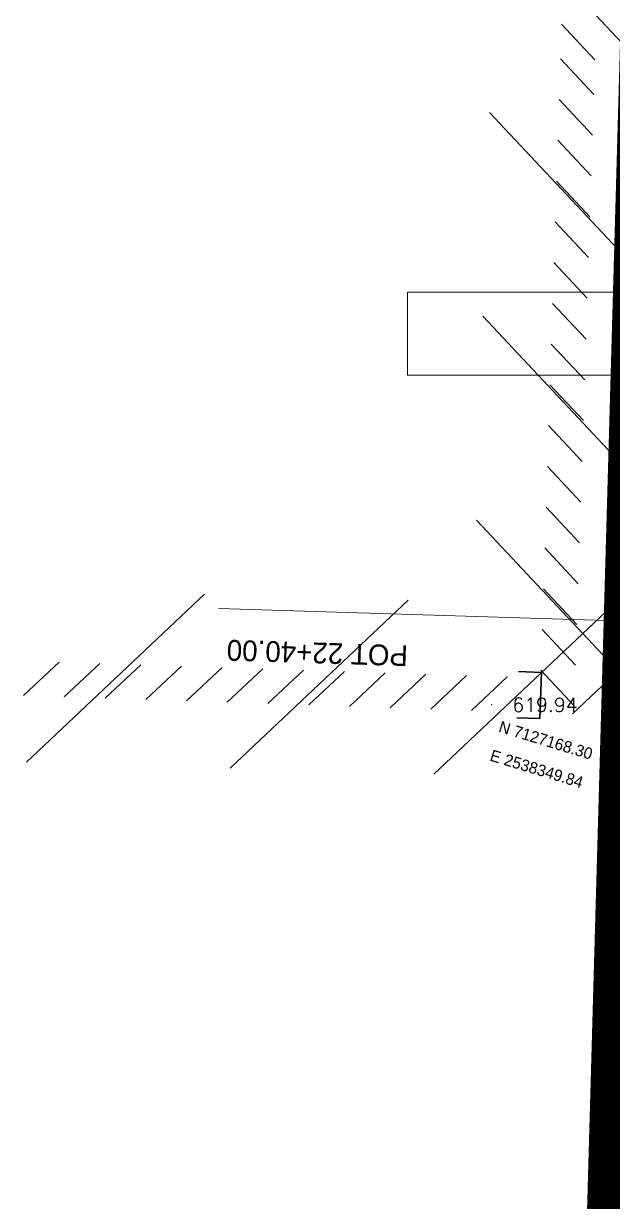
# Model space of a CAD drawing. Extents: x 2536931 to 2538613, y 7112513 to 7131087.
# Drawn here: x 2538305 to 2538356.1, y 7127124.4 to 7127226.5 of the extents above; entities that cross this region are included whole.
import ezdxf
from ezdxf.enums import TextEntityAlignment as Align

# ---------------------------------------------------------------- set-up
doc = ezdxf.new("R2010")
doc.units = 0
doc.header["$MEASUREMENT"] = 0
for name, color, linetype, lineweight in [('C-WATR-INST-20SCALE', 30, 'Continuous', 30), ('C-WATR-UGND-ABANDON-100', 7, 'Continuous', 13), ('C-WATR-UGND-ABANDON-20', 7, 'Continuous', 13), ('D_ALIGN_WL_POT_20_SCALE', 7, 'Continuous', 0), ('distance', 54, 'Continuous', 0), ('PT', 7, 'Continuous', 0), ('PTELEV', 5, 'Continuous', 0), ('V-SSWR-LABL', 252, 'Continuous', 0)]:
    doc.layers.add(name, color=color, linetype=linetype, lineweight=lineweight)
doc.styles.add('PTXT', font='romans.shx')
doc.styles.add('Style-BRIDGE', font='BRIDGE.shx')
doc.styles.add('Style-DEFAULT', font='DEFAULT.shx')

# ---------------------------------------------------------------- blocks, each defined once
blk = doc.blocks.new('*U70')
at = {"layer": 'C-WATR-INST-20SCALE'}
for p, q in [((-1.869266568683088, 1.227106725797057), (-2.103709058777895, -0.7591049233451486)), ((2.103156731347553, 0.7582217464223504), (-1.869266568683088, 1.227106725797057)), ((2.103156731347553, 0.7582217464223504), (1.868714241369162, -1.227989903651178))]:
    blk.add_line(p, q, dxfattribs=at)
blk = doc.blocks.new('GPKLBL_3')
at = {"insert": (-3.435704483184963, -2.183728178963065), "char_height": 0.9999999999999994, "attachment_point": 1, "rotation": 343.13630587088005, "line_spacing_factor": 1.559999999999998, "style": 'Style-DEFAULT'}
blk.add_mtext('\\C7;N 7127168.30\\PE 2538349.84', dxfattribs=at)

msp = doc.modelspace()

# ---------------------------------------------------------------- linework, layer by layer
at = {"layer": 'C-WATR-UGND-ABANDON-100'}
for p, q in [((2538345.954791441, 7127236.503331755), (2538360.469128083, 7127221.032907329)), ((2538345.391411312, 7127218.834641859), (2538359.905747954, 7127203.364217435)), ((2538344.82803118, 7127201.165951955), (2538359.342367823, 7127185.695527528)), ((2538344.264651056, 7127183.497262051), (2538358.778987694, 7127168.026837626))]:
    msp.add_line(p, q, dxfattribs=at)
at = {"layer": 'C-WATR-UGND-ABANDON-100', "linetype": 'Continuous'}
for p, q in [((2538320.660088766, 7127177.06926222), (2538305.22634964, 7127162.515922516)), ((2538338.330144425, 7127176.550481886), (2538322.896405294, 7127161.99714218)), ((2538356.000200088, 7127176.031701552), (2538340.56646096, 7127161.478361845))]:
    msp.add_line(p, q, dxfattribs=at)
at = {"layer": 'C-WATR-UGND-ABANDON-20', "linetype": 'Continuous'}
for p, q in [((2538351.63852368, 7127226.488930309), (2538354.541391008, 7127223.394845424)), ((2538351.542901675, 7127223.490039404), (2538354.445769004, 7127220.39595452)), ((2538351.430225649, 7127219.956301424), (2538354.333092978, 7127216.862216539)), ((2538351.317549624, 7127216.422563445), (2538354.220416952, 7127213.32847856)), ((2538351.204873597, 7127212.888825464), (2538354.107740926, 7127209.794740579)), ((2538351.092197572, 7127209.355087483), (2538353.995064899, 7127206.261002599)), ((2538350.979521546, 7127205.821349504), (2538353.882388874, 7127202.727264619)), ((2538350.86684552, 7127202.287611524), (2538353.769712849, 7127199.193526639)), ((2538350.754169494, 7127198.753873543), (2538353.657036823, 7127195.659788658)), ((2538350.641493469, 7127195.220135563), (2538353.544360797, 7127192.126050678)), ((2538350.528817443, 7127191.686397583), (2538353.431684771, 7127188.592312698)), ((2538350.416141417, 7127188.152659603), (2538353.319008745, 7127185.058574717)), ((2538350.303465391, 7127184.618921623), (2538353.206332719, 7127181.524836737)), ((2538350.190789365, 7127181.085183642), (2538353.093656694, 7127177.991098758)), ((2538350.078113339, 7127177.551445661), (2538352.980980668, 7127174.457360777)), ((2538349.965437314, 7127174.017707681), (2538352.868304642, 7127170.923622797)), ((2538308.073307114, 7127171.193635669), (2538304.975923086, 7127168.294288813)), ((2538311.606914675, 7127171.076941145), (2538308.509530647, 7127168.177594291)), ((2538315.140522235, 7127170.960246622), (2538312.043138207, 7127168.060899767)), ((2538318.674129794, 7127170.843552099), (2538315.576745768, 7127167.944205244)), ((2538322.207737355, 7127170.726857575), (2538319.110353326, 7127167.827510719)), ((2538325.741344915, 7127170.610163051), (2538322.643960887, 7127167.710816195)), ((2538329.274952475, 7127170.493468527), (2538326.177568445, 7127167.594121671)), ((2538332.808560035, 7127170.376774003), (2538329.711176006, 7127167.477427149)), ((2538336.342167594, 7127170.260079479), (2538333.244783567, 7127167.360732625)), ((2538339.875775154, 7127170.143384957), (2538336.778391127, 7127167.244038101)), ((2538349.852761288, 7127170.483969701), (2538352.755628616, 7127167.389884816)), ((2538343.409382715, 7127170.026690433), (2538340.311998687, 7127167.127343578)), ((2538346.942990275, 7127169.909995909), (2538343.845606246, 7127167.010649054)), ((2538352.595932789, 7127166.721025276), (2538355.694700449, 7127169.618893284))]:
    msp.add_line(p, q, dxfattribs=at)
at = {"layer": 'D_ALIGN_WL_POT_20_SCALE', "color": 2, "lineweight": 13}
msp.add_line((2538395.945478765, 7127173.515775321), (2538321.884473082, 7127175.851416823), dxfattribs=at)
at = {"layer": 'distance', "color": 7, "linetype": 'Continuous', "lineweight": 0, "const_width": 10}
msp.add_lwpolyline([(2538509.228462273, 7129167.851868501), (2538386.360673316, 7128095.994778795), (2538358.751109025, 7127119.824523533), (2538359.329238663, 7126636.892508413), (2538336.270039947, 7125875.853726753)], dxfattribs=at)
at = {"layer": 'PT'}
msp.add_point((2538345.577, 7127167.494, 619.9429999999702), dxfattribs=at)
at = {"layer": 'V-SSWR-LABL', "flags": 128}
msp.add_lwpolyline([(2538357.878887841, 7127198.464105394), (2538357.878887841, 7127196.064999776), (2538338.280261326, 7127196.064999776), (2538338.280261326, 7127203.245339099), (2538357.878887841, 7127203.245339099), (2538357.878887841, 7127200.807119079), (2538362.197022501, 7127205.330360389)], close=True, dxfattribs=at)

# ---------------------------------------------------------------- block references
msp.add_blockref('GPKLBL_3', (2538349.84229799, 7127168.301615467))
at = {"layer": 'C-WATR-INST-20SCALE', "rotation": 274.8379774117118}
msp.add_blockref('*U70', (2538348.843218423, 7127168.334746463), dxfattribs=at)

# ---------------------------------------------------------------- texts
at = {"layer": 'D_ALIGN_WL_POT_20_SCALE', "color": 2, "lineweight": 13, "style": 'Style-BRIDGE'}
msp.add_text('POT 22+40.00', height=1.8, rotation=178.1936774862798, dxfattribs=at).set_placement((2538330.436764312, 7127171.088105439), align=Align.TOP_CENTER)
at = {"layer": 'PTELEV', "style": 'PTXT'}
msp.add_text('619.94', height=1.2, dxfattribs=at).set_placement((2538347.376999998, 7127166.893999994, 619.9429999999702))

doc.saveas('drawing.dxf')
